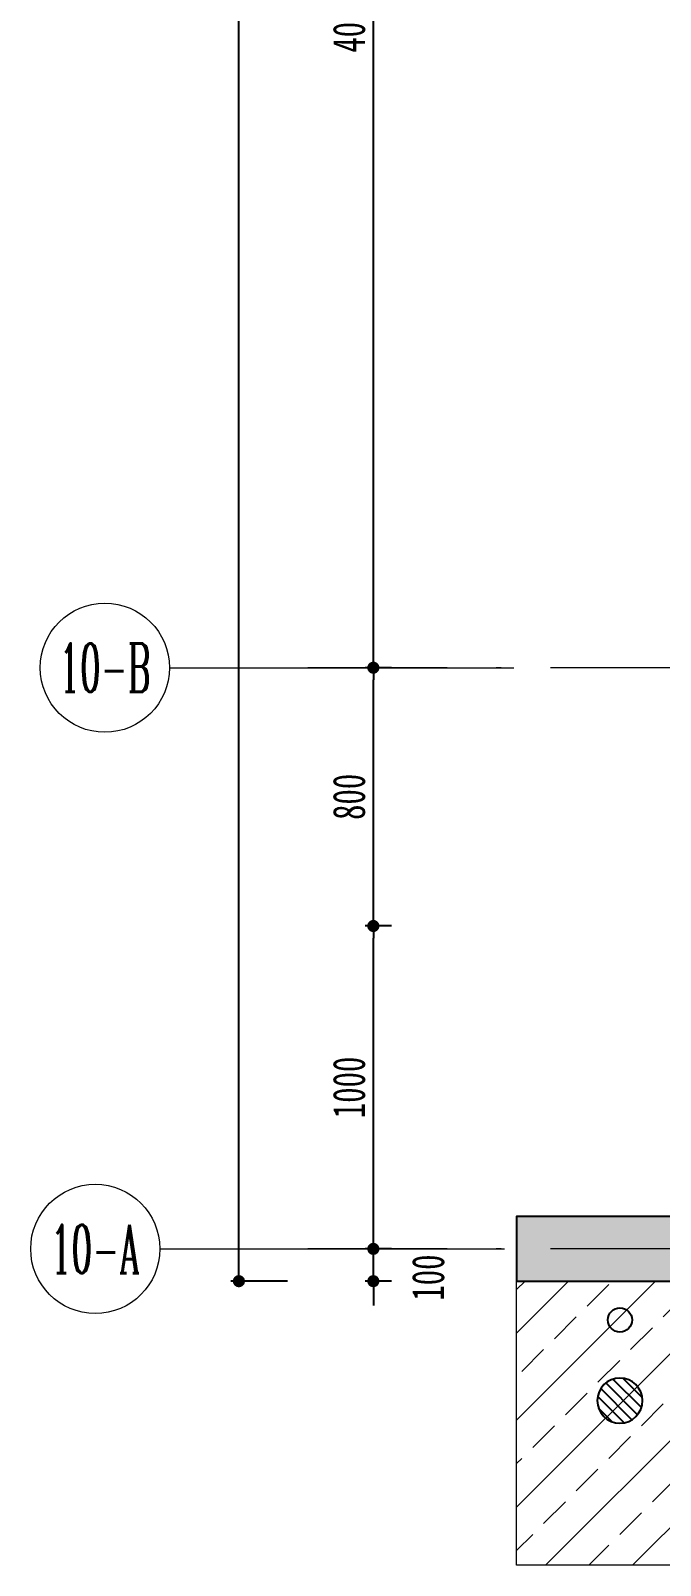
# Model space of a CAD drawing. Header units: millimetres. Extents: x 815519 to 890079, y 147095 to 251022.
# Drawn here: x 867937 to 869887, y 209638 to 214390 of the extents above; entities that cross this region are included whole.
import ezdxf
from ezdxf.enums import TextEntityAlignment as Align

# ---------------------------------------------------------------- set-up
doc = ezdxf.new("R2010")
doc.units = ezdxf.units.MM
doc.header["$LTSCALE"] = 1000
doc.linetypes.add('DOTE', pattern=[61.468, 50.8, -5.08, 0.508, -5.08])
doc.layers.get('Defpoints').update_dxf_attribs({"color": 1})
for name, color, linetype in [('A-尺寸标注', 53, 'Continuous'), ('PIPE-凝结', 150, 'Continuous'), ('PUB_HATCH', 8, 'Continuous'), ('VPIPE-凝结', 151, 'TG_N')]:
    doc.layers.add(name, color=color, linetype=linetype)
for name, color, linetype, lineweight in [('S-WALL', 255, 'Continuous', 0), ('S-轴号', 75, 'Continuous', 0), ('S-轴线', 149, 'DOTE', 0)]:
    doc.layers.add(name, color=color, linetype=linetype, lineweight=lineweight)
doc.styles.get("Standard").update_dxf_attribs({"font": 'gbenor.shx', "bigfont": 'gbcbig.shx'})
doc.styles.add('TG_LINETYPE', font='SIMPLEX', dxfattribs={"width": 0.8, "height": 3, "bigfont": 'HZTXT'})
doc.styles.add('TH-STYLE1', font='', dxfattribs={"width": 0.7})
doc.styles.add('尺寸', font='ROMANC.SHX', dxfattribs={"width": 0.7})
doc.styles.get('TH-STYLE1').set_extended_font_data('STFangsong')
doc.linetypes.add('TG_N', pattern='A,2,-0.3,["N",TG_LINETYPE,S=0.1,R=0,X=-0.23,Y=-0.15],0', length=2.3)
doc.linetypes.add('空调冷凝水管', pattern='A,0.14,-0.075,0.14,-0.075,0.14,-0.075,0.14,-0.075,0.14,-0.25,["N",Standard,S=0.2,R=0,X=-0.1,Y=-0.1],-0.25', length=1.5)
doc.dimstyles.new('TH-1：50', dxfattribs={"dimscale": 50, "dimtxt": 2, "dimasz": 0.75, "dimexe": 0.5, "dimexo": 0.8, "dimgap": 0.5, "dimtad": 1, "dimdec": 0, "dimrnd": 5, "dimdsep": 46, "dimtxsty": 'TH-STYLE1', "dimblk": 'DOT', "dimcen": 1, "dimdle": 0.5, "dimclrd": 53, "dimclre": 53, "dimclrt": 2, "dimadec": 0, "dimazin": 2, "dimtfac": 1, "dimtdec": 0, "dimtix": 1, "dimtmove": 2, "dimatfit": 3, "dimldrblk": 'HBA_DIMENSION_TICK-天华', "dimfxl": 3, "dimfxlon": 1, "dimarcsym": 0})

# ---------------------------------------------------------------- blocks, each defined once
blk = doc.blocks.new('_Dot')
at = {"color": 33, "linetype": 'ByBlock', "lineweight": -2}
blk.add_line((-0.5, 0), (-1, 0), dxfattribs=at)
at = {"color": 33, "linetype": 'ByBlock', "const_width": 0.5}
blk.add_lwpolyline([(-0.25, 0, 1), (0.25, 0, 1)], format="xyb", close=True, dxfattribs=at)
blk = doc.blocks.new('*D1089')
at = {"layer": 'A-尺寸标注', "color": 53, "lineweight": -2, "ltscale": 0.5, "transparency": 16777216}
for p, q in [((868732.1, 218517.5), (868557.1, 218517.5)), ((868582.1, 210555), (868582.1, 218480)), ((868732.1, 210517.5), (868557.1, 210517.5))]:
    blk.add_line(p, q, dxfattribs=at)
at = {"layer": 'Defpoints', "color": 0, "ltscale": 0.5, "transparency": 16777216}
for p in [(868582.1, 218517.5), (869564.7, 218517.5), (869564.7, 210517.5)]:
    blk.add_point(p, dxfattribs=at)
at = {"layer": 'A-尺寸标注', "color": 53, "lineweight": -2, "ltscale": 0.5, "transparency": 16777216, "xscale": 37.5, "yscale": 37.5, "zscale": 37.5}
for p, rotation in [((868582.1, 218517.5), 90), ((868582.1, 210517.5), 270)]:
    blk.add_blockref('_Dot', p, dxfattribs=dict(at, rotation=rotation))
at = {"layer": 'A-尺寸标注', "color": 2, "ltscale": 0.5, "transparency": 16777216, "insert": (868507.1, 214517.5), "char_height": 100, "attachment_point": 5, "rotation": 90, "style": 'TH-STYLE1'}
blk.add_mtext('8000', dxfattribs=at)
blk = doc.blocks.new('HBA_DIMENSION_TICK-天华')
at = {"color": 50, "linetype": 'ByBlock'}
for points in [[(-72.71, 62.31), (-54.91, 79.96), (-12, -0.04), (0, 0)], [(-72.71, -62.31), (-54.91, -79.96), (-12, 0.04), (0, 0)]]:
    blk.add_solid(points, dxfattribs=at)
blk = doc.blocks.new('*D1092')
at = {"layer": 'A-尺寸标注', "color": 53, "lineweight": -2, "ltscale": 0.5, "transparency": 16777216}
for p, q in [((869055, 216417.5), (868973.3, 216417.5)), ((868998.3, 212455), (868998.3, 216380)), ((869055, 212417.5), (868973.3, 212417.5))]:
    blk.add_line(p, q, dxfattribs=at)
at = {"layer": 'Defpoints', "color": 0, "ltscale": 0.5, "transparency": 16777216}
for p in [(868998.3, 216417.5), (869095, 216417.5), (869095, 212417.5)]:
    blk.add_point(p, dxfattribs=at)
at = {"layer": 'A-尺寸标注', "color": 53, "lineweight": -2, "ltscale": 0.5, "transparency": 16777216, "xscale": 37.5, "yscale": 37.5, "zscale": 37.5}
for p, rotation in [((868998.3, 216417.5), 90), ((868998.3, 212417.5), 270)]:
    blk.add_blockref('_Dot', p, dxfattribs=dict(at, rotation=rotation))
at = {"layer": 'A-尺寸标注', "color": 2, "ltscale": 0.5, "transparency": 16777216, "insert": (868923.3, 214417.5), "char_height": 100, "attachment_point": 5, "rotation": 90, "style": 'TH-STYLE1'}
blk.add_mtext('4000', dxfattribs=at)
blk = doc.blocks.new('*D1093')
at = {"layer": 'A-尺寸标注', "color": 53, "lineweight": -2, "ltscale": 0.5, "transparency": 16777216}
for p, q in [((869055, 212417.5), (868973.3, 212417.5)), ((868998.3, 211655), (868998.3, 212380)), ((869055, 211617.5), (868973.3, 211617.5))]:
    blk.add_line(p, q, dxfattribs=at)
at = {"layer": 'Defpoints', "color": 0, "ltscale": 0.5, "transparency": 16777216}
for p in [(868998.3, 212417.5), (869095, 212417.5), (869095, 211617.5)]:
    blk.add_point(p, dxfattribs=at)
at = {"layer": 'A-尺寸标注', "color": 53, "lineweight": -2, "ltscale": 0.5, "transparency": 16777216, "xscale": 37.5, "yscale": 37.5, "zscale": 37.5}
for p, rotation in [((868998.3, 212417.5), 90), ((868998.3, 211617.5), 270)]:
    blk.add_blockref('_Dot', p, dxfattribs=dict(at, rotation=rotation))
at = {"layer": 'A-尺寸标注', "color": 2, "ltscale": 0.5, "transparency": 16777216, "insert": (868923.3, 212017.5), "char_height": 100, "attachment_point": 5, "rotation": 90, "style": 'TH-STYLE1'}
blk.add_mtext('800', dxfattribs=at)
blk = doc.blocks.new('*D1094')
at = {"layer": 'A-尺寸标注', "color": 53, "lineweight": -2, "ltscale": 0.5, "transparency": 16777216}
for p, q in [((869055, 211617.5), (868973.3, 211617.5)), ((868998.3, 210655), (868998.3, 211580)), ((869055, 210617.5), (868973.3, 210617.5))]:
    blk.add_line(p, q, dxfattribs=at)
at = {"layer": 'Defpoints', "color": 0, "ltscale": 0.5, "transparency": 16777216}
for p in [(868998.3, 211617.5), (869095, 211617.5), (869095, 210617.5)]:
    blk.add_point(p, dxfattribs=at)
at = {"layer": 'A-尺寸标注', "color": 53, "lineweight": -2, "ltscale": 0.5, "transparency": 16777216, "xscale": 37.5, "yscale": 37.5, "zscale": 37.5}
for p, rotation in [((868998.3, 211617.5), 90), ((868998.3, 210617.5), 270)]:
    blk.add_blockref('_Dot', p, dxfattribs=dict(at, rotation=rotation))
at = {"layer": 'A-尺寸标注', "color": 2, "ltscale": 0.5, "transparency": 16777216, "insert": (868923.3, 211117.5), "char_height": 100, "attachment_point": 5, "rotation": 90, "style": 'TH-STYLE1'}
blk.add_mtext('1000', dxfattribs=at)
blk = doc.blocks.new('*D1095')
at = {"layer": 'A-尺寸标注', "color": 53, "lineweight": -2, "ltscale": 0.5, "transparency": 16777216}
for p, q in [((868998.3, 210655), (868998.3, 210692.5)), ((869055, 210617.5), (868973.3, 210617.5)), ((868998.3, 210517.5), (868998.3, 210617.5)), ((869055, 210517.5), (868973.3, 210517.5)), ((868998.3, 210480), (868998.3, 210442.5))]:
    blk.add_line(p, q, dxfattribs=at)
at = {"layer": 'Defpoints', "color": 0, "ltscale": 0.5, "transparency": 16777216}
for p in [(868998.3, 210617.5), (869095, 210617.5), (869095, 210517.5)]:
    blk.add_point(p, dxfattribs=at)
at = {"layer": 'A-尺寸标注', "color": 53, "lineweight": -2, "ltscale": 0.5, "transparency": 16777216, "xscale": 37.5, "yscale": 37.5, "zscale": 37.5}
for p, rotation in [((868998.3, 210617.5), 270), ((868998.3, 210517.5), 90)]:
    blk.add_blockref('_Dot', p, dxfattribs=dict(at, rotation=rotation))
at = {"layer": 'A-尺寸标注', "color": 2, "ltscale": 0.5, "transparency": 16777216, "insert": (869168.4, 210528.7), "char_height": 100, "attachment_point": 5, "rotation": 90, "style": 'TH-STYLE1'}
blk.add_mtext('100', dxfattribs=at)
blk = doc.blocks.new('地漏')
h = blk.add_hatch()
h.set_pattern_fill('LINE', color=13, scale=25, angle=45, style=0)
h.set_pattern_definition([(45, (0, 0), (-16.83798023, 16.83798023), [])])
edge = h.paths.add_edge_path()
edge.add_arc((6430372.7, -196010.6), 70, 0, 360)
at = {"color": 13}
blk.add_line((6430410.5, -195951.9), (6430411.9, -195953.3), dxfattribs=at)
blk.add_circle((6430372.7, -196010.6), 70)
blk = doc.blocks.new('hl_Axis-A2')
at = {"color": 75, "ltscale": 2}
blk.add_line((16, 0), (0, 0), dxfattribs=at)
at = {"color": 75}
blk.add_circle((19, 0), 3, dxfattribs=at)
at = {"color": 2, "style": '尺寸', "width": 0.7}
blk.add_attdef('轴号', text='', height=3, dxfattribs=at).set_placement((19, 0), align=Align.MIDDLE_CENTER)

msp = doc.modelspace()

# ---------------------------------------------------------------- hatches: boundary and pattern name
at = {"layer": 'PUB_HATCH'}
msp.add_hatch(color=256, dxfattribs=at).paths.add_polyline_path([(870241.8, 213417.5), (870441.8, 213417.5), (870441.8, 210717.5), (871241.8, 210717.5), (871241.8, 210517.5), (869441.8, 210517.5), (869441.8, 210717.5), (870241.8, 210717.5)])
at = {"layer": 'S-WALL', "ltscale": 0.5}
h = msp.add_hatch(dxfattribs=at)
h.set_pattern_fill('ANSI33', color=251, scale=30)
h.set_pattern_definition([(45, (-998.2, -28322.43), (-134.70384, 134.70384), []), (45, (-863.5, -28322.43), (-134.70384, 134.70384), [95.25, -47.625])])
h.paths.add_polyline_path([(869441.8, 210517.5), (871051.4, 210517.5), (871051.4, 209637.5), (869441.8, 209637.5)])

# ---------------------------------------------------------------- linework, layer by layer
at = {"color": 7, "ltscale": 0.5}
msp.add_lwpolyline([(870441.6, 213417.5), (870241.8, 213417.5), (870241.8, 210717.5), (869441.8, 210717.5), (869441.8, 210517.5), (871241.8, 210517.5), (871241.8, 210717.5), (870441.8, 210717.5), (870441.6, 213417.5)], dxfattribs=at)
at = {"layer": 'PIPE-凝结', "linetype": '空调冷凝水管', "ltscale": 0.5}
msp.add_circle((869761.8, 210397.5), 37.5, dxfattribs=at)
at = {"layer": 'S-WALL'}
msp.add_lwpolyline([(870241.8, 213417.5), (870241.8, 210717.5), (869441.8, 210717.5), (869441.8, 210517.5), (870441.8, 210517.5), (871241.8, 210517.5), (871241.8, 210717.5), (870441.8, 210717.5), (870441.8, 213417.5)], close=True, dxfattribs=at)
at = {"layer": 'S-WALL', "ltscale": 0.5}
msp.add_lwpolyline([(869441.8, 210517.5), (871051.4, 210517.5), (871051.4, 209637.5), (869441.8, 209637.5)], close=True, dxfattribs=at)
at = {"layer": 'S-轴线', "linetype": 'DOTE', "ltscale": 0.03}
for p, q in [((880290.9, 212417.5), (868795, 212417.5)), ((880290.9, 210617.5), (868795, 210617.5))]:
    msp.add_line(p, q, dxfattribs=at)

# ---------------------------------------------------------------- block references
at = {"layer": 'S-轴号'}
ref = msp.add_blockref('hl_Axis-A2', (869433.7, 212417.5), dxfattribs=dict(at, xscale=66.66666666666666, yscale=66.66666666666666, zscale=66.66666666666666, rotation=180))
ref.add_attrib('轴号', '10-B', dxfattribs={"layer": '0', "color": 2, "height": 150, "style": '尺寸', "width": 0.5}).set_placement((868167.1, 212417.5), align=Align.MIDDLE_CENTER)
ref = msp.add_blockref('hl_Axis-A2', (869404, 210617.5), dxfattribs=dict(at, xscale=66.66666666666666, yscale=66.66666666666666, zscale=66.66666666666666, rotation=180))
ref.add_attrib('轴号', '10-A', dxfattribs={"layer": '0', "color": 2, "height": 150, "style": '尺寸', "width": 0.5}).set_placement((868137.4, 210617.5), align=Align.MIDDLE_CENTER)
at = {"layer": 'VPIPE-凝结', "xscale": -1}
msp.add_blockref('地漏', (7300134.5, 406158.1, 400), dxfattribs=at)

# ---------------------------------------------------------------- dimensions: what is measured, and where the dimension line sits
at = {"layer": 'A-尺寸标注', "ltscale": 0.5}
for p1, p2, distance, picture, middle in [((869564.7, 210517.5), (869564.7, 218517.5), 982.5, '*D1089', (868507.1, 214517.5)), ((869095, 212417.5), (869095, 216417.5), 96.7, '*D1092', (868923.3, 214417.5)), ((869095, 211617.5), (869095, 212417.5), 96.7, '*D1093', (868923.3, 212017.5)), ((869095, 210617.5), (869095, 211617.5), 96.7, '*D1094', (868923.3, 211117.5))]:
    dim = msp.add_aligned_dim(p1=p1, p2=p2, distance=distance, dimstyle='TH-1：50', dxfattribs=at)
    dim.commit()
    dim.dimension.update_dxf_attribs({"geometry": picture, "text_midpoint": middle})
dim = msp.add_linear_dim(base=(868998.3, 210617.5), p1=(869095, 210517.5), p2=(869095, 210617.5), angle=90, dimstyle='TH-1：50', dxfattribs=at)
dim.commit()
dim.dimension.update_dxf_attribs({"geometry": '*D1095', "text_midpoint": (869168.4, 210528.7), "dimtype": 161})

doc.saveas('drawing.dxf')
